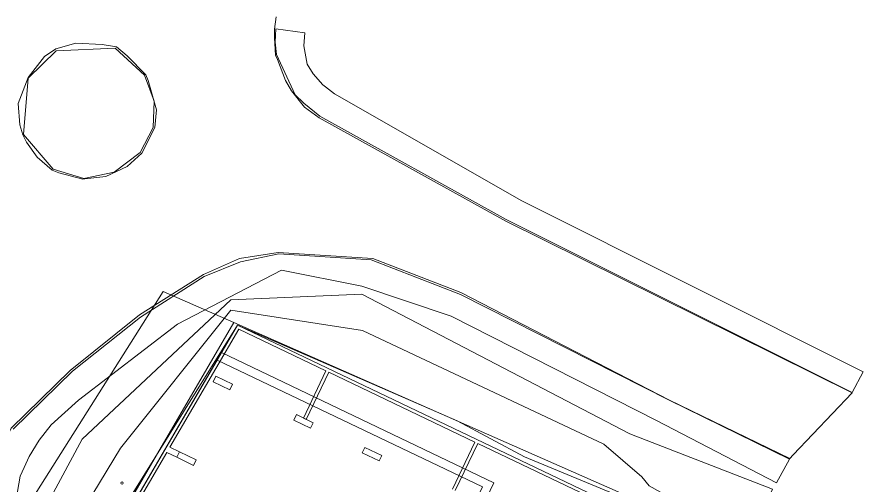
# Model space of a CAD drawing. Header units: metres. Extents: x 7511787 to 7511891, y 4693238 to 4693336.
# Drawn here: x 7511822.2 to 7511890.2, y 4693298.7 to 4693336.4 of the extents above; entities that cross this region are included whole.
import ezdxf

# ---------------------------------------------------------------- set-up
doc = ezdxf.new("R2010")
doc.units = ezdxf.units.M
for name, color, linetype, lineweight in [('asfalt', 252, 'Continuous', 0), ('bodrumi', 5, 'Continuous', 0), ('e 0', 152, 'Continuous', 0), ('e3', 212, 'Continuous', 0), ('muri', 44, 'Continuous', 0), ('parcela', 7, 'Continuous', 0), ('Puset fekali', 30, 'Continuous', 0), ('shtyllat', 1, 'Continuous', 0), ('trapazani', 3, 'Continuous', 0)]:
    doc.layers.add(name, color=color, linetype=linetype, lineweight=lineweight)
doc.layers.add('trapazani nivel', color=7, linetype='Continuous', lineweight=0, true_color=0xa80f02)
doc.layers.add('trotuar', color=7, linetype='Continuous', lineweight=0, true_color=0x6de98a)

msp = doc.modelspace()

# ---------------------------------------------------------------- linework, layer by layer
at = {"layer": 'asfalt'}
for points in [[(7511884.37, 4693300.836, 625.786), (7511884.638, 4693301.124, 625.75), (7511889.371, 4693306.123, 625.868), (7511861.503, 4693319.953, 625.938), (7511846.489, 4693328.269, 625.923), (7511845.318, 4693329.13, 625.946), (7511844.288, 4693330.421, 625.948), (7511843.796, 4693331.269, 625.903), (7511843.158, 4693332.949, 625.914), (7511842.992, 4693333.308, 625.93), (7511842.921, 4693334.692, 625.941), (7511842.921, 4693335.407, 625.941), (7511843.046, 4693336.383, 625.977)], [(7511827.663, 4693323.346, 626.071), (7511829.336, 4693323.549, 626.054), (7511831.067, 4693324.334, 626.05), (7511832.237, 4693325.422, 626.05), (7511833.281, 4693327.491, 626.035), (7511833.426, 4693328.905, 626.035), (7511832.755, 4693331.253, 626.062), (7511832.569, 4693331.732, 626.06), (7511831.059, 4693333.246, 626.14), (7511830.195, 4693333.985, 626.15), (7511829.042, 4693334.173, 626.155), (7511826.93, 4693334.279, 626.125), (7511825.317, 4693333.815, 626.103), (7511824.421, 4693333.184, 626.103), (7511823.103, 4693331.509, 626.088), (7511822.303, 4693329.42, 626.083), (7511822.425, 4693327.701, 626.086), (7511822.657, 4693326.885, 626.08), (7511822.96, 4693326.31, 626.083), (7511823.826, 4693325.089, 626.09), (7511825.036, 4693324.053, 626.077), (7511825.556, 4693323.837, 626.077), (7511827.484, 4693323.31, 626.071), (7511827.663, 4693323.346, 626.071)], [(7511808.787, 4693277.289, 625.845), (7511817.691, 4693293.371, 625.932), (7511820.303, 4693300.202, 625.91), (7511821.74, 4693303.288, 625.887), (7511826.488, 4693307.928, 625.919), (7511832.053, 4693312.392, 625.959), (7511837.196, 4693315.645, 625.918), (7511840.099, 4693316.94, 625.909), (7511843.205, 4693317.426, 625.868), (7511850.823, 4693316.948, 625.831), (7511857.907, 4693314.196, 625.819), (7511874.672, 4693305.54, 625.817), (7511884.37, 4693300.836, 625.786)]]:
    msp.add_polyline3d(points, dxfattribs=at)
at = {"layer": 'bodrumi'}
msp.add_lwpolyline([(7511855.345, 4693246.71), (7511877.719, 4693293.499), (7511839.929, 4693311.57), (7511815.983, 4693270.516)], close=True, dxfattribs=at)
at = {"layer": 'e 0', "lineweight": 5, "ltscale": 2, "elevation": 616.65}
msp.add_lwpolyline([(7511837, 4693279.161), (7511829.817, 4693264.14), (7511851.83, 4693253.614), (7511861.774, 4693274.409), (7511850.632, 4693279.736), (7511859.627, 4693298.546), (7511838.286, 4693308.752), (7511826.633, 4693288.774), (7511834.572, 4693284.978)], dxfattribs=at)
at = {"layer": 'e3'}
msp.add_polyline3d([(7511881.067, 4693294.15, 625.194), (7511880.957, 4693293.518, 625.72), (7511876.734, 4693284.459, 625.819), (7511859.991, 4693249.759, 625.724), (7511858.239, 4693246.178, 625.763), (7511858.233, 4693244.528, 625.786), (7511856.577, 4693244.455, 625.726), (7511855.205, 4693243.859, 625.755), (7511839, 4693247.835, 625.711), (7511822.243, 4693262.128, 625.661), (7511809.395, 4693268.823, 625.707), (7511827.442, 4693302.403, 625.879), (7511839.389, 4693313.622, 625.633), (7511849.928, 4693314.053, 625.926), (7511871.477, 4693302.818, 625.613), (7511882.972, 4693298.375, 625.685), (7511881.067, 4693294.15, 625.194), (7511873.053, 4693298.64, 625.204), (7511872.446, 4693299.358, 625.21), (7511869.385, 4693301.989, 625.058), (7511849.983, 4693311.142, 625.835), (7511839.39, 4693312.77, 625.548), (7511830.512, 4693301.668, 625.839), (7511812.537, 4693271.994, 625.849)], dxfattribs=at)
at = {"layer": 'muri', "lineweight": 5}
for points in [[(7511831.459, 4693296.553), (7511834.24, 4693301.32), (7511835.051, 4693300.932), (7511835.267, 4693301.383), (7511834.493, 4693301.753), (7511840.029, 4693311.245), (7511847.051, 4693307.887), (7511845.238, 4693304.097), (7511845.464, 4693303.989), (7511847.276, 4693307.779), (7511859.027, 4693302.16), (7511857.214, 4693298.37)], [(7511857.44, 4693298.262), (7511859.253, 4693302.052), (7511873.416, 4693295.279)]]:
    msp.add_lwpolyline(points, dxfattribs=at)
at = {"layer": 'parcela', "flags": 128}
for points in [[(7511839.64, 4693311.774), (7511814.966, 4693269.473), (7511808.304, 4693273.712), (7511819.588, 4693291.563), (7511833.949, 4693314.281), (7511839.64, 4693311.774)], [(7511814.966, 4693269.473), (7511839.64, 4693311.774), (7511841.452, 4693310.975), (7511873.052, 4693297.055), (7511878.341, 4693294.453), (7511872.939, 4693283.093), (7511869.394, 4693275.64), (7511867.394, 4693271.28), (7511855.089, 4693245.348), (7511843.413, 4693251.372), (7511814.966, 4693269.473)]]:
    msp.add_lwpolyline(points, dxfattribs=at)
at = {"layer": 'Puset fekali'}
msp.add_circle((7511830.645, 4693298.862, 622.234), 0.0965, dxfattribs=at)
at = {"layer": 'shtyllat', "lineweight": 5}
msp.add_lwpolyline([(7511877.719, 4693293.499), (7511839.929, 4693311.57), (7511815.983, 4693270.516), (7511855.345, 4693246.71)], close=True, dxfattribs=at)
at = {"layer": 'shtyllat'}
for points in [[(7511838.179, 4693307.472), (7511837.963, 4693307.021), (7511839.316, 4693306.374), (7511839.532, 4693306.825)], [(7511844.674, 4693304.366), (7511844.459, 4693303.915), (7511845.812, 4693303.268), (7511846.028, 4693303.719)], [(7511850.178, 4693301.735), (7511849.962, 4693301.284), (7511851.315, 4693300.637), (7511851.531, 4693301.088)], [(7511835.267, 4693301.383), (7511835.051, 4693300.932), (7511836.404, 4693300.285), (7511836.62, 4693300.736)]]:
    msp.add_lwpolyline(points, close=True, dxfattribs=at)
at = {"layer": 'trapazani', "lineweight": 5, "ltscale": 2}
for points in [[(7511836.368, 4693279.463), (7511828.884, 4693263.811), (7511852.159, 4693252.68), (7511862.707, 4693274.738), (7511851.565, 4693280.066), (7511860.56, 4693298.876), (7511838.639, 4693309.358), (7511826.279, 4693288.167), (7511834.27, 4693284.346)], [(7511837, 4693279.161), (7511829.817, 4693264.14), (7511851.83, 4693253.614), (7511861.774, 4693274.409), (7511850.632, 4693279.736), (7511859.627, 4693298.546), (7511838.286, 4693308.752), (7511826.633, 4693288.774), (7511834.572, 4693284.978)]]:
    msp.add_lwpolyline(points, dxfattribs=at)
at = {"layer": 'trapazani nivel', "elevation": 617.35, "flags": 128}
for points in [[(7511846.096, 4693250.97), (7511855.507, 4693245.67), (7511856.677, 4693245.488), (7511857.787, 4693246.395), (7511862.858, 4693257.01), (7511865.693, 4693262.611), (7511880.505, 4693293.735), (7511863.02, 4693300.977), (7511857.61, 4693303.865), (7511839.929, 4693311.57), (7511825.613, 4693288.579), (7511814.072, 4693271.215), (7511828.116, 4693262.762)], [(7511833.53, 4693284.7), (7511826.279, 4693288.167), (7511838.639, 4693309.358), (7511860.56, 4693298.876), (7511851.565, 4693280.066), (7511862.707, 4693274.738), (7511852.159, 4693252.68), (7511828.884, 4693263.811), (7511836.015, 4693278.723), (7511831.666, 4693280.803)]]:
    msp.add_lwpolyline(points, close=True, dxfattribs=at)
at = {"layer": 'trotuar'}
for points in [[(7511889.369, 4693306.162, 626.016), (7511890.248, 4693307.807, 626.033), (7511862.806, 4693321.57, 626.108), (7511847.746, 4693330.18, 625.988), (7511847.018, 4693330.742, 626.023), (7511846.807, 4693330.906, 626.066), (7511846.032, 4693331.812, 626.256), (7511845.538, 4693332.58, 626.253), (7511845.261, 4693334.049, 626.114), (7511845.356, 4693335.088, 626.075), (7511843.027, 4693335.425, 626.273), (7511842.973, 4693334.359, 626.219), (7511843.081, 4693333.355, 626.076), (7511844.566, 4693330.121, 626.068), (7511845.27, 4693329.434, 625.979), (7511846.56, 4693328.399, 625.955), (7511861.543, 4693320.082, 626.092), (7511889.369, 4693306.162, 626.016)], [(7511832.115, 4693325.475, 626.134), (7511830.02, 4693323.874, 626.185), (7511827.566, 4693323.367, 626.183), (7511825.113, 4693324.124, 626.215), (7511822.728, 4693326.912, 626.207), (7511823.1, 4693331.454, 626.187), (7511825.339, 4693333.649, 626.201), (7511830.1, 4693333.864, 626.257), (7511832.45, 4693331.699, 626.191), (7511833.223, 4693329.605, 626.129), (7511833.158, 4693327.484, 626.16), (7511832.115, 4693325.475, 626.134)], [(7511822.12, 4693297.565, 625.984), (7511822.441, 4693299.413, 626.004), (7511822.782, 4693300.12, 625.994), (7511823.183, 4693301.002, 626.005), (7511823.984, 4693302.324, 625.986), (7511824.938, 4693303.536, 625.981), (7511827.158, 4693305.539, 626.014), (7511835.095, 4693311.65, 626.053), (7511843.465, 4693315.991, 625.98), (7511849.927, 4693314.721, 625.927), (7511857.121, 4693312.288, 625.912), (7511873.637, 4693303.905, 625.933), (7511883.295, 4693298.866, 625.868), (7511884.318, 4693300.783, 625.864), (7511874.644, 4693305.521, 625.898), (7511857.88, 4693314.038, 625.877), (7511850.682, 4693316.825, 625.932), (7511843.247, 4693317.304, 625.91), (7511840.174, 4693316.672, 625.95), (7511837.257, 4693315.498, 625.979), (7511832.142, 4693312.223, 626.027), (7511826.662, 4693307.855, 625.925), (7511821.878, 4693303.204, 625.949)]]:
    msp.add_polyline3d(points, dxfattribs=at)

doc.saveas('drawing.dxf')
